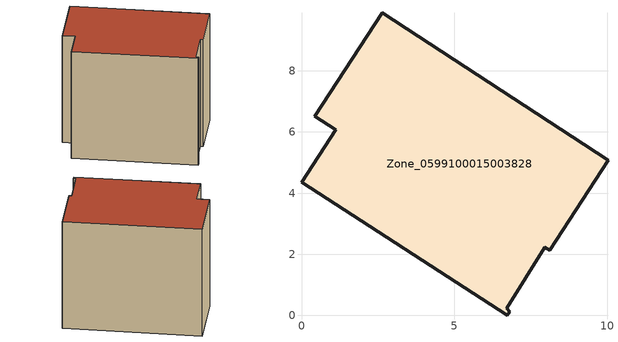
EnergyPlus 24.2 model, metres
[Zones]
Zone_0599100015003828
 floor ground (C_G): 2.64,9.91 10.02,5.07 8.12,2.14 7.96,2.23 6.71,0.24 6.81,0.13 6.72,0 0,4.35 1.11,6.07 0.43,6.51 z0.81
 wall outside (C_F): 10.02,5.07 2.64,9.91 0.43,6.51 1.11,6.07 0,4.35 6.72,0 6.81,0.13 6.71,0.24 7.96,2.23 8.12,2.14 10.02,5.07 z0.81:8.37
 roof outside (C_R): 6.71,0.24 7.96,2.23 8.12,2.14 10.02,5.07 2.64,9.91 0.43,6.51 1.11,6.07 0,4.35 6.72,0 6.81,0.13 z8.37
[BUILDING]
Pand.0599100015003828: North Axis=0; Terrain=City; Loads Convergence Tolerance Value=0.04; Temperature Convergence Tolerance Value=0.4; Solar Distribution=FullExterior; Maximum Number of Warmup Days=25; Minimum Number of Warmup Days=1
[Site:Location]
Rotterdam.The.Hague.AP_ZH_NLD Design_Conditions: Latitude=51.96; Longitude=4.45; Time Zone=1; Elevation=-4.5
[SITE:GROUNDTEMPERATURE:BUILDINGSURFACE]
18, 18, 18, 18, 18, 18, 18, 18, 18, 18, 18, 18
[MATERIAL] Thermal Absorptance=0.9; Solar Absorptance=0.7; Visible Absorptance=0.7
Name | Roughness | Thickness | Conductivity | Density | Specific Heat
G.TI.1965-1974 | MediumSmooth | 0.15 | 0.882353 | 540 | 1210
F.TI.1965-1974 | Rough | 0.3 | 0.697674 | 1920 | 840
R.TI.1965-1974 | MediumRough | 0.2 | 0.232558 | 1500 | 1000
[CONSTRUCTION]
C_G: G.TI.1965-1974
C_F: F.TI.1965-1974
C_R: R.TI.1965-1974
[ZONE]
Zone_0599100015003828: Type=1; Multiplier=1; Ceiling Height=Autocalculate; Volume=Autocalculate; Floor Area=autocalculate; Part of Total Floor Area=Yes
[ZONEINFILTRATION:DESIGNFLOWRATE]
Infil_Zone_0599100015003828: Zone or ZoneList or Space or SpaceList=Zone_0599100015003828; Schedule=AlwaysOn; Design Flow Rate Calculation Method=Flow/Area; Flow Rate per Floor Area=0.003; Constant Term Coefficient=1; Temperature Term Coefficient=0; Velocity Term Coefficient=0; Velocity Squared Term Coefficient=0
[HVACTEMPLATE:ZONE:IDEALLOADSAIRSYSTEM]
Zone_0599100015003828: Maximum Heating Supply Air Temperature=50; Minimum Cooling Supply Air Temperature=13; Maximum Heating Supply Air Humidity Ratio=0.0156; Minimum Cooling Supply Air Humidity Ratio=0.0077; Heating Limit=NoLimit; Cooling Limit=NoLimit; Dehumidification Control Type=ConstantSensibleHeatRatio; Cooling Sensible Heat Ratio=0.7; Dehumidification Setpoint=60; Humidification Control Type=None; Humidification Setpoint=30; Outdoor Air Method=None; Outdoor Air Flow Rate per Person=0.00944; Outdoor Air Flow Rate per Zone Floor Area=0; Outdoor Air Flow Rate per Zone=0; Demand Controlled Ventilation Type=None; Outdoor Air Economizer Type=NoEconomizer; Heat Recovery Type=None; Sensible Heat Recovery Effectiveness=0.7; Latent Heat Recovery Effectiveness=0.65
[ZONECONTROL:THERMOSTAT]
ThermostatControl_Zone_0599100015003828: Zone or ZoneList=Zone_0599100015003828; Control Type Schedule=DualSetpointControlType; Control 1=Thermostat_Zone_0599100015003828; Temperature Difference Between Cutout And Setpoint=0
[THERMOSTATSETPOINT:DUALSETPOINT]
Thermostat_Zone_0599100015003828: Heating Setpoint Temperature Schedule=HeatingSetpoint_Zone_0599100015003828; Cooling Setpoint Temperature Schedule=CoolingSetpoint_Zone_0599100015003828
[SCHEDULE:COMPACT]
HeatingSetpoint_Zone_0599100015003828: Through: 12/31, For: AllDays, Until: 24:00, 21
CoolingSetpoint_Zone_0599100015003828: Through: 12/31, For: AllDays, Until: 24:00, 24
DualSetpointControlType: Through: 12/31, For: AllDays, Until: 24:00, 4
AlwaysOn: Through: 12/31, For: AllDays, Until: 24:00, 1
